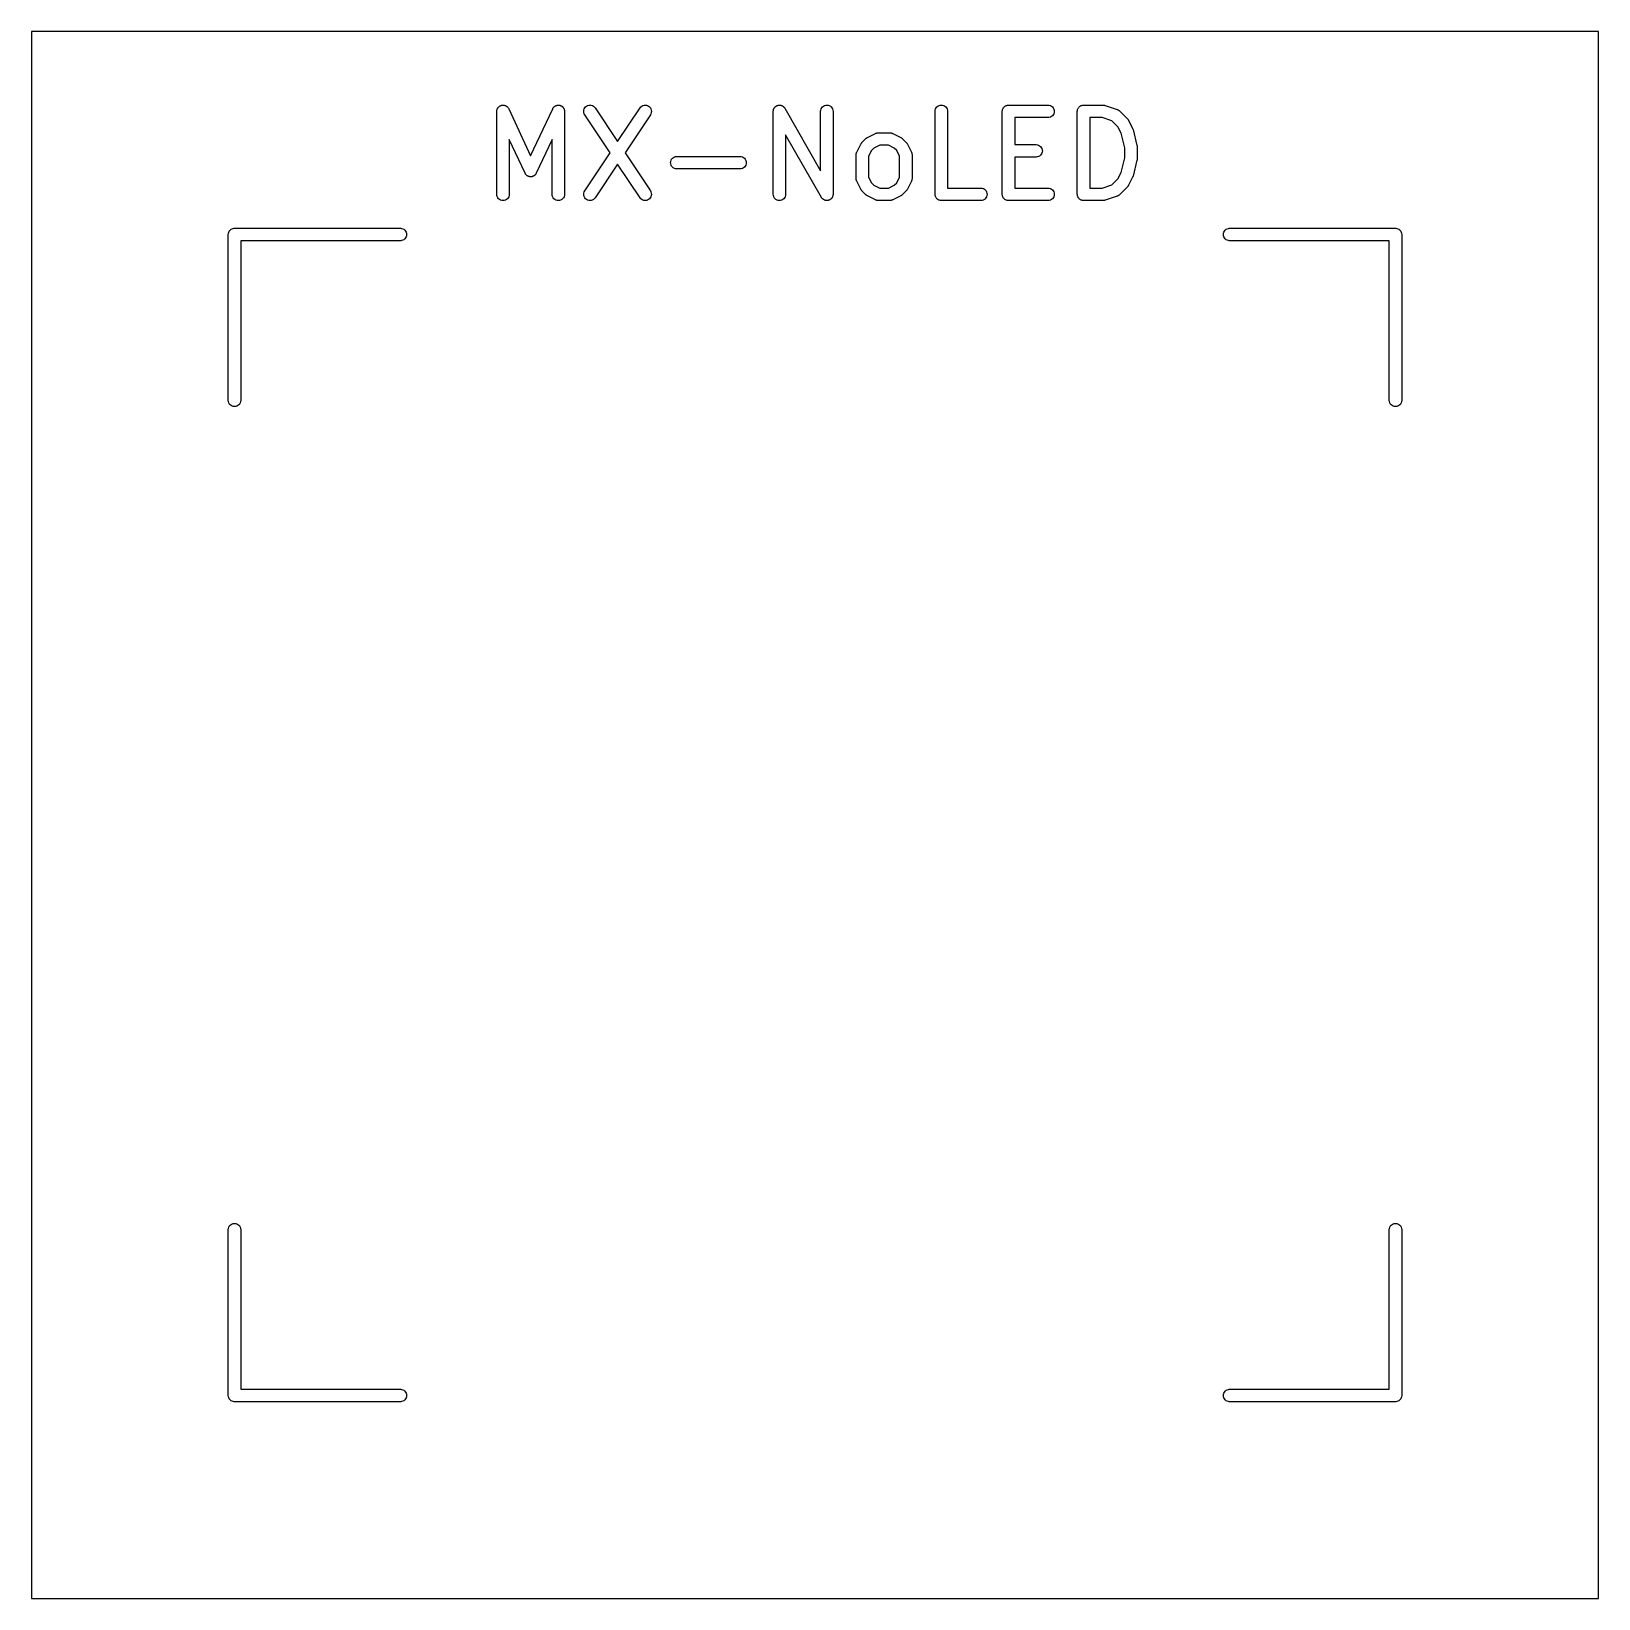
# Model space of a CAD drawing. Extents: x 92.8 to 169.1, y -159.6 to -64.2.
# Drawn here: x 111.99 to 130.89, y -121.37 to -102.47 of the extents above; entities that cross this region are included whole.
import ezdxf

# ---------------------------------------------------------------- set-up
doc = ezdxf.new("R2010")
doc.units = 0
doc.layers.add('BLACK', color=7, linetype='CONTINUOUS')

msp = doc.modelspace()

# ---------------------------------------------------------------- linework, layer by layer
at = {"layer": 'BLACK', "linetype": 'CONTINUOUS'}
for p, q in [((111.994, -102.469), (111.994, -121.369)), ((130.894, -102.469), (111.994, -102.469)), ((130.894, -121.369), (130.894, -102.469)), ((117.624, -103.387), (117.627, -103.383)), ((117.627, -103.383), (117.629, -103.382)), ((117.629, -103.382), (117.63, -103.38)), ((117.63, -103.38), (117.634, -103.377)), ((117.634, -103.377), (117.638, -103.373)), ((117.638, -103.373), (117.64, -103.372)), ((117.64, -103.372), (117.641, -103.371)), ((117.641, -103.371), (117.646, -103.369)), ((117.646, -103.369), (117.651, -103.366)), ((117.651, -103.366), (117.652, -103.365)), ((117.652, -103.365), (117.654, -103.364)), ((117.654, -103.364), (117.659, -103.363)), ((117.659, -103.363), (117.665, -103.361)), ((117.665, -103.361), (117.666, -103.361)), ((117.666, -103.361), (117.668, -103.36)), ((117.668, -103.36), (117.674, -103.36)), ((117.674, -103.36), (117.679, -103.359)), ((117.679, -103.359), (117.681, -103.359)), ((117.681, -103.359), (117.683, -103.359)), ((117.683, -103.359), (117.688, -103.359)), ((117.688, -103.359), (117.694, -103.36)), ((117.694, -103.36), (117.695, -103.36)), ((117.695, -103.36), (117.697, -103.36)), ((117.697, -103.36), (117.703, -103.362)), ((117.703, -103.362), (117.708, -103.363)), ((117.708, -103.363), (117.71, -103.364)), ((117.71, -103.364), (117.711, -103.365)), ((117.711, -103.365), (117.716, -103.367)), ((117.716, -103.367), (117.721, -103.37)), ((117.721, -103.37), (117.723, -103.371)), ((117.723, -103.371), (117.724, -103.372)), ((117.724, -103.372), (117.728, -103.375)), ((117.728, -103.375), (117.733, -103.379)), ((117.733, -103.379), (117.734, -103.38)), ((117.734, -103.38), (117.735, -103.381)), ((117.735, -103.381), (117.739, -103.385)), ((118.293, -103.385), (118.296, -103.38)), ((118.296, -103.38), (118.298, -103.379)), ((118.298, -103.379), (118.299, -103.378)), ((118.299, -103.378), (118.303, -103.375)), ((118.303, -103.375), (118.308, -103.371)), ((118.308, -103.371), (118.309, -103.37)), ((118.309, -103.37), (118.311, -103.369)), ((118.311, -103.369), (118.316, -103.367)), ((118.316, -103.367), (118.321, -103.364)), ((118.321, -103.364), (118.322, -103.364)), ((118.322, -103.364), (118.324, -103.363)), ((118.324, -103.363), (118.329, -103.362)), ((118.329, -103.362), (118.335, -103.36)), ((118.335, -103.36), (118.336, -103.36)), ((118.336, -103.36), (118.338, -103.36)), ((118.338, -103.36), (118.344, -103.359)), ((118.344, -103.359), (118.349, -103.359)), ((118.349, -103.359), (118.351, -103.359)), ((118.351, -103.359), (118.353, -103.359)), ((118.353, -103.359), (118.358, -103.36)), ((118.358, -103.36), (118.364, -103.36)), ((118.364, -103.36), (118.365, -103.361)), ((118.365, -103.361), (118.367, -103.361)), ((118.367, -103.361), (118.372, -103.363)), ((118.372, -103.363), (118.378, -103.365)), ((118.378, -103.365), (118.379, -103.366)), ((118.379, -103.366), (118.381, -103.366)), ((118.381, -103.366), (118.386, -103.369)), ((118.386, -103.369), (118.391, -103.372)), ((118.391, -103.372), (118.392, -103.373)), ((118.392, -103.373), (118.393, -103.374)), ((118.393, -103.374), (118.398, -103.377)), ((118.398, -103.377), (118.402, -103.381)), ((118.402, -103.381), (118.403, -103.382)), ((118.403, -103.382), (118.404, -103.384)), ((118.668, -103.392), (118.677, -103.38)), ((118.677, -103.38), (118.689, -103.371)), ((118.689, -103.371), (118.702, -103.364)), ((118.702, -103.364), (118.716, -103.36)), ((118.716, -103.36), (118.73, -103.359)), ((118.73, -103.359), (118.745, -103.36)), ((118.745, -103.36), (118.759, -103.365)), ((118.759, -103.365), (118.772, -103.372)), ((118.772, -103.372), (118.783, -103.381)), ((118.783, -103.381), (118.792, -103.392)), ((119.335, -103.391), (119.344, -103.38)), ((119.344, -103.38), (119.355, -103.371)), ((119.355, -103.371), (119.368, -103.364)), ((119.368, -103.364), (119.382, -103.36)), ((119.382, -103.36), (119.397, -103.359)), ((119.397, -103.359), (119.412, -103.36)), ((119.412, -103.36), (119.426, -103.365)), ((119.426, -103.365), (119.438, -103.372)), ((119.438, -103.372), (119.45, -103.381)), ((119.45, -103.381), (119.459, -103.392)), ((120.96, -103.384), (120.963, -103.38)), ((120.963, -103.38), (120.965, -103.379)), ((120.965, -103.379), (120.967, -103.377)), ((120.967, -103.377), (120.971, -103.374)), ((120.971, -103.374), (120.974, -103.371)), ((120.974, -103.371), (120.977, -103.37)), ((120.977, -103.37), (120.979, -103.369)), ((120.979, -103.369), (120.983, -103.367)), ((120.983, -103.367), (120.987, -103.364)), ((120.987, -103.364), (120.99, -103.364)), ((120.99, -103.364), (120.992, -103.363)), ((120.992, -103.363), (120.997, -103.362)), ((120.997, -103.362), (121.001, -103.36)), ((121.001, -103.36), (121.004, -103.36)), ((121.004, -103.36), (121.006, -103.359)), ((121.006, -103.359), (121.011, -103.359)), ((121.011, -103.359), (121.016, -103.359)), ((121.016, -103.359), (121.018, -103.359)), ((121.018, -103.359), (121.021, -103.359)), ((121.021, -103.359), (121.026, -103.36)), ((121.026, -103.36), (121.031, -103.36)), ((121.031, -103.36), (121.033, -103.361)), ((121.033, -103.361), (121.035, -103.362)), ((121.035, -103.362), (121.04, -103.363)), ((121.04, -103.363), (121.044, -103.365)), ((121.044, -103.365), (121.047, -103.366)), ((121.047, -103.366), (121.049, -103.367)), ((121.049, -103.367), (121.053, -103.369)), ((121.053, -103.369), (121.057, -103.372)), ((121.057, -103.372), (121.059, -103.373)), ((121.059, -103.373), (121.061, -103.375)), ((121.061, -103.375), (121.065, -103.378)), ((121.065, -103.378), (121.069, -103.381)), ((121.069, -103.381), (121.07, -103.383)), ((121.07, -103.383), (121.072, -103.385)), ((121.525, -103.392), (121.534, -103.38)), ((121.534, -103.38), (121.546, -103.371)), ((121.546, -103.371), (121.559, -103.364)), ((121.559, -103.364), (121.573, -103.36)), ((121.573, -103.36), (121.587, -103.359)), ((121.587, -103.359), (121.602, -103.36)), ((121.602, -103.36), (121.616, -103.365)), ((121.616, -103.365), (121.629, -103.372)), ((121.629, -103.372), (121.64, -103.381)), ((121.64, -103.381), (121.649, -103.392)), ((122.906, -103.392), (122.915, -103.38)), ((122.915, -103.38), (122.927, -103.371)), ((122.927, -103.371), (122.94, -103.364)), ((122.94, -103.364), (122.954, -103.36)), ((122.954, -103.36), (122.968, -103.359)), ((122.968, -103.359), (122.983, -103.36)), ((122.983, -103.36), (122.997, -103.365)), ((122.997, -103.365), (123.01, -103.372)), ((123.01, -103.372), (123.021, -103.381)), ((123.021, -103.381), (123.03, -103.392)), ((123.72, -103.386), (123.724, -103.381)), ((123.724, -103.381), (123.725, -103.38)), ((123.725, -103.38), (123.73, -103.376)), ((123.725, -103.38), (123.725, -103.38)), ((123.73, -103.376), (123.736, -103.371)), ((123.736, -103.371), (123.743, -103.368)), ((123.736, -103.371), (123.736, -103.371)), ((123.736, -103.371), (123.736, -103.371)), ((123.743, -103.368), (123.749, -103.365)), ((123.749, -103.364), (123.756, -103.362)), ((123.749, -103.365), (123.749, -103.364)), ((123.749, -103.364), (123.749, -103.364)), ((123.756, -103.362), (123.763, -103.36)), ((123.763, -103.36), (123.763, -103.36)), ((123.763, -103.36), (123.763, -103.36)), ((123.763, -103.36), (123.77, -103.36)), ((123.77, -103.36), (123.777, -103.359)), ((123.777, -103.359), (124.254, -103.359)), ((124.254, -103.359), (124.255, -103.359)), ((124.255, -103.359), (124.269, -103.361)), ((124.269, -103.361), (124.283, -103.365)), ((124.283, -103.365), (124.296, -103.372)), ((124.296, -103.372), (124.307, -103.381)), ((124.307, -103.381), (124.316, -103.393)), ((124.625, -103.386), (124.629, -103.381)), ((124.629, -103.381), (124.629, -103.38)), ((124.629, -103.38), (124.63, -103.38)), ((124.63, -103.38), (124.635, -103.376)), ((124.635, -103.376), (124.641, -103.371)), ((124.641, -103.371), (124.647, -103.368)), ((124.641, -103.371), (124.641, -103.371)), ((124.641, -103.371), (124.641, -103.371)), ((124.647, -103.368), (124.654, -103.365)), ((124.654, -103.364), (124.661, -103.362)), ((124.654, -103.365), (124.654, -103.364)), ((124.654, -103.364), (124.654, -103.364)), ((124.661, -103.362), (124.668, -103.36)), ((124.668, -103.36), (124.668, -103.36)), ((124.668, -103.36), (124.668, -103.36)), ((124.668, -103.36), (124.675, -103.36)), ((124.675, -103.36), (124.682, -103.359)), ((124.682, -103.359), (124.92, -103.359)), ((124.92, -103.359), (124.921, -103.359)), ((124.921, -103.359), (124.925, -103.359)), ((124.925, -103.359), (124.93, -103.359)), ((124.93, -103.359), (124.933, -103.36)), ((124.933, -103.36), (124.936, -103.361)), ((124.936, -103.361), (124.94, -103.362)), ((124.94, -103.362), (124.944, -103.363)), ((124.944, -103.363), (125.087, -103.41)), ((117.607, -103.433), (117.608, -103.427)), ((117.607, -103.434), (117.607, -103.433)), ((117.607, -104.434), (117.607, -103.434)), ((117.608, -103.422), (117.609, -103.42)), ((117.608, -103.427), (117.608, -103.422)), ((117.609, -103.418), (117.61, -103.413)), ((117.609, -103.42), (117.609, -103.418)), ((117.61, -103.413), (117.612, -103.408)), ((117.612, -103.408), (117.613, -103.406)), ((117.613, -103.404), (117.616, -103.399)), ((117.613, -103.406), (117.613, -103.404)), ((117.616, -103.399), (117.618, -103.394)), ((117.618, -103.394), (117.619, -103.393)), ((117.619, -103.393), (117.62, -103.392)), ((117.62, -103.392), (117.624, -103.387)), ((117.739, -103.385), (117.743, -103.39)), ((117.743, -103.39), (117.743, -103.391)), ((117.743, -103.391), (117.745, -103.392)), ((117.745, -103.392), (117.747, -103.397)), ((117.747, -103.397), (117.75, -103.402)), ((117.75, -103.402), (118.015, -103.971)), ((118.015, -103.971), (118.281, -103.402)), ((118.281, -103.401), (118.284, -103.396)), ((118.281, -103.402), (118.281, -103.401)), ((118.284, -103.396), (118.287, -103.392)), ((118.287, -103.392), (118.288, -103.39)), ((118.288, -103.39), (118.289, -103.389)), ((118.289, -103.389), (118.293, -103.385)), ((118.404, -103.384), (118.408, -103.388)), ((118.408, -103.388), (118.411, -103.392)), ((118.411, -103.392), (118.412, -103.394)), ((118.412, -103.394), (118.413, -103.395)), ((118.413, -103.395), (118.415, -103.4)), ((118.415, -103.4), (118.418, -103.405)), ((118.418, -103.405), (118.419, -103.407)), ((118.419, -103.407), (118.419, -103.408)), ((118.419, -103.408), (118.421, -103.414)), ((118.421, -103.414), (118.422, -103.419)), ((118.422, -103.419), (118.423, -103.421)), ((118.423, -103.421), (118.423, -103.423)), ((118.423, -103.423), (118.423, -103.428)), ((118.423, -103.428), (118.424, -103.434)), ((118.424, -103.434), (118.424, -104.434)), ((118.655, -103.433), (118.656, -103.418)), ((118.656, -103.448), (118.655, -103.433)), ((118.656, -103.418), (118.661, -103.404)), ((118.66, -103.462), (118.656, -103.448)), ((118.667, -103.475), (118.66, -103.462)), ((118.661, -103.404), (118.668, -103.392)), ((118.973, -103.934), (118.667, -103.475)), ((118.667, -103.475), (118.667, -103.475)), ((118.792, -103.392), (119.063, -103.799)), ((119.063, -103.799), (119.334, -103.392)), ((119.459, -103.475), (119.153, -103.934)), ((119.334, -103.392), (119.335, -103.391)), ((119.459, -103.392), (119.466, -103.405)), ((119.466, -103.463), (119.459, -103.475)), ((119.466, -103.405), (119.47, -103.419)), ((119.47, -103.449), (119.466, -103.463)), ((119.47, -103.419), (119.471, -103.434)), ((119.471, -103.434), (119.47, -103.449)), ((120.94, -103.433), (120.941, -103.43)), ((120.94, -103.434), (120.94, -103.433)), ((120.94, -104.434), (120.94, -103.434)), ((120.941, -103.428), (120.942, -103.423)), ((120.941, -103.43), (120.941, -103.428)), ((120.942, -103.418), (120.943, -103.416)), ((120.942, -103.423), (120.942, -103.418)), ((120.943, -103.413), (120.945, -103.409)), ((120.943, -103.416), (120.943, -103.413)), ((120.945, -103.409), (120.946, -103.404)), ((120.946, -103.404), (120.948, -103.402)), ((120.948, -103.402), (120.949, -103.4)), ((120.949, -103.4), (120.951, -103.396)), ((120.951, -103.396), (120.954, -103.392)), ((120.954, -103.392), (120.955, -103.39)), ((120.955, -103.39), (120.957, -103.387)), ((120.957, -103.387), (120.96, -103.384)), ((121.072, -103.385), (121.075, -103.389)), ((121.075, -103.389), (121.078, -103.392)), ((121.078, -103.392), (121.079, -103.395)), ((121.079, -103.395), (121.081, -103.397)), ((121.081, -103.397), (121.512, -104.151)), ((121.512, -103.433), (121.513, -103.418)), ((121.512, -103.434), (121.512, -103.433)), ((121.512, -104.151), (121.512, -103.434)), ((121.513, -103.418), (121.518, -103.404)), ((121.518, -103.404), (121.525, -103.392)), ((121.649, -103.392), (121.656, -103.405)), ((121.656, -103.405), (121.66, -103.419)), ((121.66, -103.419), (121.662, -103.434)), ((121.662, -103.434), (121.662, -104.434)), ((122.893, -103.433), (122.894, -103.418)), ((122.893, -103.434), (122.893, -103.433)), ((122.893, -104.434), (122.893, -103.434)), ((122.894, -103.418), (122.899, -103.404)), ((122.899, -103.404), (122.906, -103.392)), ((123.03, -103.392), (123.037, -103.405)), ((123.037, -103.405), (123.041, -103.419)), ((123.041, -103.419), (123.043, -103.434)), ((123.043, -103.434), (123.043, -104.359)), ((123.702, -103.433), (123.703, -103.426)), ((123.702, -103.434), (123.702, -103.433)), ((123.702, -103.433), (123.702, -103.433)), ((123.702, -103.433), (123.702, -103.433)), ((123.702, -103.433), (123.702, -103.433)), ((123.702, -104.434), (123.702, -103.434)), ((123.703, -103.426), (123.704, -103.419)), ((123.704, -103.418), (123.706, -103.412)), ((123.704, -103.419), (123.704, -103.418)), ((123.704, -103.419), (123.704, -103.419)), ((123.706, -103.412), (123.708, -103.405)), ((123.708, -103.404), (123.712, -103.398)), ((123.708, -103.405), (123.708, -103.404)), ((123.708, -103.405), (123.708, -103.405)), ((123.712, -103.398), (123.715, -103.392)), ((123.715, -103.392), (123.72, -103.386)), ((123.715, -103.392), (123.715, -103.392)), ((123.715, -103.392), (123.715, -103.392)), ((124.254, -103.509), (123.852, -103.509)), ((123.852, -103.509), (123.852, -103.835)), ((124.268, -103.507), (124.254, -103.509)), ((124.282, -103.503), (124.268, -103.507)), ((124.295, -103.496), (124.282, -103.503)), ((124.306, -103.487), (124.295, -103.496)), ((124.316, -103.476), (124.306, -103.487)), ((124.316, -103.393), (124.323, -103.406)), ((124.323, -103.463), (124.316, -103.476)), ((124.323, -103.406), (124.327, -103.42)), ((124.327, -103.449), (124.323, -103.463)), ((124.327, -103.42), (124.329, -103.434)), ((124.329, -103.434), (124.327, -103.449)), ((124.607, -103.433), (124.608, -103.426)), ((124.607, -103.434), (124.607, -103.433)), ((124.607, -103.433), (124.607, -103.433)), ((124.607, -103.433), (124.607, -103.433)), ((124.607, -103.433), (124.607, -103.433)), ((124.607, -104.434), (124.607, -103.434)), ((124.608, -103.426), (124.609, -103.419)), ((124.609, -103.418), (124.611, -103.412)), ((124.609, -103.419), (124.609, -103.418)), ((124.609, -103.419), (124.609, -103.419)), ((124.611, -103.412), (124.613, -103.405)), ((124.613, -103.404), (124.617, -103.398)), ((124.613, -103.405), (124.613, -103.404)), ((124.613, -103.405), (124.613, -103.405)), ((124.617, -103.398), (124.62, -103.392)), ((124.62, -103.392), (124.625, -103.386)), ((124.62, -103.392), (124.62, -103.392)), ((124.62, -103.392), (124.62, -103.392)), ((124.757, -103.509), (124.757, -104.359)), ((124.908, -103.509), (124.757, -103.509)), ((125.023, -103.547), (124.908, -103.509)), ((125.097, -103.621), (125.023, -103.547)), ((125.087, -103.41), (125.088, -103.411)), ((125.088, -103.411), (125.09, -103.412)), ((125.09, -103.412), (125.092, -103.412)), ((125.092, -103.412), (125.096, -103.415)), ((125.096, -103.415), (125.101, -103.417)), ((125.101, -103.417), (125.103, -103.418)), ((125.103, -103.418), (125.105, -103.419)), ((125.105, -103.419), (125.109, -103.422)), ((125.109, -103.422), (125.113, -103.425)), ((125.113, -103.425), (125.114, -103.427)), ((125.114, -103.427), (125.116, -103.428)), ((125.116, -103.428), (125.211, -103.524)), ((125.211, -103.524), (125.212, -103.524)), ((125.212, -103.524), (125.215, -103.528)), ((125.215, -103.528), (125.218, -103.531)), ((125.218, -103.531), (125.219, -103.533)), ((125.219, -103.533), (125.221, -103.536)), ((125.221, -103.536), (125.223, -103.54)), ((125.223, -103.54), (125.225, -103.543)), ((125.225, -103.543), (125.273, -103.638)), ((121.522, -104.471), (121.09, -103.716)), ((121.09, -103.716), (121.09, -104.434)), ((122.058, -103.761), (122.062, -103.758)), ((122.058, -103.762), (122.058, -103.761)), ((122.062, -103.758), (122.065, -103.756)), ((122.065, -103.756), (122.067, -103.754)), ((122.067, -103.754), (122.07, -103.752)), ((122.07, -103.752), (122.074, -103.75)), ((122.074, -103.75), (122.077, -103.748)), ((122.077, -103.748), (122.172, -103.7)), ((122.172, -103.7), (122.173, -103.7)), ((122.173, -103.7), (122.175, -103.699)), ((122.175, -103.699), (122.177, -103.698)), ((122.177, -103.698), (122.182, -103.696)), ((122.182, -103.696), (122.187, -103.695)), ((122.187, -103.695), (122.189, -103.694)), ((122.189, -103.694), (122.191, -103.694)), ((122.191, -103.694), (122.196, -103.693)), ((122.196, -103.693), (122.202, -103.692)), ((122.202, -103.692), (122.204, -103.692)), ((122.204, -103.692), (122.206, -103.692)), ((122.206, -103.692), (122.349, -103.692)), ((122.349, -103.692), (122.35, -103.692)), ((122.35, -103.692), (122.352, -103.692)), ((122.352, -103.692), (122.354, -103.692)), ((122.354, -103.692), (122.359, -103.693)), ((122.359, -103.693), (122.364, -103.694)), ((122.364, -103.694), (122.366, -103.695)), ((122.366, -103.695), (122.369, -103.695)), ((122.369, -103.695), (122.373, -103.697)), ((122.373, -103.697), (122.378, -103.698)), ((122.378, -103.698), (122.38, -103.699)), ((122.38, -103.699), (122.382, -103.7)), ((122.382, -103.7), (122.478, -103.748)), ((122.478, -103.748), (122.478, -103.748)), ((122.478, -103.748), (122.482, -103.751)), ((122.482, -103.751), (122.486, -103.753)), ((122.486, -103.753), (122.488, -103.754)), ((122.488, -103.754), (122.491, -103.756)), ((122.491, -103.756), (122.494, -103.759)), ((122.494, -103.759), (122.497, -103.762)), ((125.135, -103.698), (125.097, -103.621)), ((125.179, -103.872), (125.135, -103.698)), ((125.273, -103.638), (125.273, -103.639)), ((125.273, -103.639), (125.274, -103.64)), ((125.274, -103.64), (125.274, -103.64)), ((125.274, -103.64), (125.276, -103.647)), ((125.276, -103.647), (125.278, -103.653)), ((125.278, -103.653), (125.279, -103.653)), ((125.279, -103.653), (125.279, -103.654)), ((125.279, -103.654), (125.326, -103.844)), ((117.947, -104.18), (117.757, -103.772)), ((117.757, -103.772), (117.757, -104.434)), ((118.274, -103.772), (118.083, -104.18)), ((118.274, -104.434), (118.274, -103.772)), ((118.667, -104.392), (118.973, -103.934)), ((119.153, -103.934), (119.459, -104.392)), ((121.941, -103.947), (121.942, -103.942)), ((121.941, -103.952), (121.941, -103.947)), ((121.942, -103.942), (121.943, -103.94)), ((121.943, -103.938), (121.945, -103.933)), ((121.943, -103.94), (121.943, -103.938)), ((121.945, -103.933), (121.946, -103.928)), ((121.946, -103.928), (121.948, -103.926)), ((121.948, -103.924), (121.996, -103.829)), ((121.948, -103.926), (121.948, -103.924)), ((121.996, -103.828), (121.999, -103.824)), ((121.996, -103.829), (121.996, -103.828)), ((121.999, -103.824), (122.001, -103.821)), ((122.001, -103.821), (122.003, -103.818)), ((122.003, -103.818), (122.004, -103.816)), ((122.004, -103.816), (122.007, -103.813)), ((122.007, -103.813), (122.01, -103.809)), ((122.01, -103.809), (122.058, -103.762)), ((122.125, -103.907), (122.09, -103.975)), ((122.155, -103.876), (122.125, -103.907)), ((122.224, -103.842), (122.155, -103.876)), ((122.331, -103.842), (122.224, -103.842)), ((122.4, -103.876), (122.331, -103.842)), ((122.43, -103.907), (122.4, -103.876)), ((122.464, -103.975), (122.43, -103.907)), ((122.497, -103.762), (122.545, -103.809)), ((122.545, -103.809), (122.545, -103.81)), ((122.545, -103.81), (122.548, -103.813)), ((122.548, -103.813), (122.551, -103.817)), ((122.551, -103.817), (122.553, -103.819)), ((122.553, -103.819), (122.555, -103.822)), ((122.555, -103.822), (122.556, -103.825)), ((122.556, -103.825), (122.559, -103.829)), ((122.559, -103.829), (122.606, -103.924)), ((122.606, -103.924), (122.607, -103.925)), ((122.607, -103.925), (122.608, -103.927)), ((122.608, -103.927), (122.609, -103.929)), ((122.609, -103.929), (122.61, -103.934)), ((122.61, -103.934), (122.612, -103.939)), ((122.612, -103.939), (122.612, -103.941)), ((122.612, -103.941), (122.613, -103.943)), ((122.613, -103.943), (122.613, -103.948)), ((122.613, -103.948), (122.614, -103.953)), ((123.852, -103.835), (124.111, -103.835)), ((124.111, -103.835), (124.112, -103.835)), ((124.112, -103.835), (124.126, -103.837)), ((124.126, -103.837), (124.14, -103.841)), ((124.14, -103.841), (124.153, -103.848)), ((124.153, -103.848), (124.164, -103.858)), ((124.164, -103.858), (124.173, -103.869)), ((124.173, -103.869), (124.18, -103.882)), ((124.18, -103.939), (124.173, -103.952)), ((124.18, -103.882), (124.184, -103.896)), ((124.184, -103.925), (124.18, -103.939)), ((124.184, -103.896), (124.186, -103.911)), ((124.186, -103.911), (124.184, -103.925)), ((125.179, -103.996), (125.179, -103.872)), ((125.326, -103.844), (125.327, -103.845)), ((125.327, -103.845), (125.327, -103.847)), ((125.327, -103.847), (125.327, -103.848)), ((125.327, -103.848), (125.328, -103.854)), ((125.328, -103.854), (125.328, -103.86)), ((125.328, -103.86), (125.328, -103.861)), ((125.328, -103.861), (125.329, -103.862)), ((125.329, -103.862), (125.329, -104.005)), ((119.063, -104.069), (118.792, -104.475)), ((119.334, -104.475), (119.063, -104.069)), ((119.702, -104.052), (119.704, -104.038)), ((119.704, -104.067), (119.702, -104.052)), ((119.704, -104.038), (119.708, -104.024)), ((119.708, -104.081), (119.704, -104.067)), ((119.708, -104.024), (119.715, -104.011)), ((119.715, -104.094), (119.708, -104.081)), ((119.715, -104.011), (119.724, -104)), ((119.724, -104.105), (119.715, -104.094)), ((119.724, -104), (119.736, -103.99)), ((119.735, -104.115), (119.724, -104.105)), ((119.748, -104.122), (119.735, -104.115)), ((119.736, -103.99), (119.749, -103.984)), ((119.762, -104.126), (119.748, -104.122)), ((119.749, -103.984), (119.763, -103.979)), ((119.776, -104.128), (119.762, -104.126)), ((119.763, -103.979), (119.777, -103.978)), ((119.777, -104.128), (119.776, -104.128)), ((119.777, -103.978), (120.539, -103.978)), ((120.539, -104.128), (119.777, -104.128)), ((120.539, -103.978), (120.54, -103.978)), ((120.554, -104.126), (120.539, -104.128)), ((120.54, -103.978), (120.555, -103.98)), ((120.568, -104.122), (120.554, -104.126)), ((120.555, -103.98), (120.569, -103.984)), ((120.581, -104.115), (120.568, -104.122)), ((120.569, -103.984), (120.582, -103.991)), ((120.592, -104.106), (120.581, -104.115)), ((120.582, -103.991), (120.593, -104)), ((120.601, -104.095), (120.592, -104.106)), ((120.593, -104), (120.602, -104.012)), ((120.608, -104.082), (120.601, -104.095)), ((120.602, -104.012), (120.609, -104.025)), ((120.613, -104.068), (120.608, -104.082)), ((120.609, -104.025), (120.613, -104.039)), ((120.613, -104.039), (120.614, -104.053)), ((120.614, -104.053), (120.613, -104.068)), ((121.94, -103.957), (121.941, -103.954)), ((121.94, -103.958), (121.94, -103.957)), ((121.94, -104.243), (121.94, -103.958)), ((121.941, -103.954), (121.941, -103.952)), ((122.09, -103.975), (122.09, -104.226)), ((122.464, -104.226), (122.464, -103.975)), ((122.614, -103.953), (122.614, -103.955)), ((122.614, -103.955), (122.614, -103.958)), ((122.614, -103.958), (122.614, -104.243)), ((124.111, -103.985), (123.852, -103.985)), ((123.852, -103.985), (123.852, -104.359)), ((124.125, -103.984), (124.111, -103.985)), ((124.139, -103.979), (124.125, -103.984)), ((124.152, -103.973), (124.139, -103.979)), ((124.164, -103.963), (124.152, -103.973)), ((124.173, -103.952), (124.164, -103.963)), ((125.135, -104.17), (125.179, -103.996)), ((125.326, -104.023), (125.279, -104.214)), ((125.327, -104.021), (125.326, -104.022)), ((125.326, -104.022), (125.326, -104.023)), ((125.328, -104.015), (125.327, -104.021)), ((125.329, -104.006), (125.328, -104.008)), ((125.328, -104.008), (125.328, -104.009)), ((125.328, -104.009), (125.328, -104.015)), ((125.329, -104.005), (125.329, -104.006)), ((117.949, -104.183), (117.947, -104.18)), ((117.951, -104.187), (117.949, -104.183)), ((117.953, -104.19), (117.951, -104.187)), ((117.955, -104.192), (117.953, -104.19)), ((117.958, -104.195), (117.955, -104.192)), ((117.96, -104.199), (117.958, -104.195)), ((117.962, -104.201), (117.96, -104.199)), ((117.965, -104.203), (117.962, -104.201)), ((117.968, -104.206), (117.965, -104.203)), ((117.971, -104.208), (117.968, -104.206)), ((117.974, -104.21), (117.971, -104.208)), ((117.976, -104.212), (117.974, -104.21)), ((117.98, -104.214), (117.976, -104.212)), ((117.983, -104.216), (117.98, -104.214)), ((117.986, -104.217), (117.983, -104.216)), ((117.99, -104.219), (117.986, -104.217)), ((117.993, -104.22), (117.99, -104.219)), ((117.997, -104.221), (117.993, -104.22)), ((118, -104.221), (117.997, -104.221)), ((118.004, -104.222), (118, -104.221)), ((118.008, -104.222), (118.004, -104.222)), ((118.011, -104.223), (118.008, -104.222)), ((118.015, -104.223), (118.011, -104.223)), ((118.018, -104.223), (118.015, -104.223)), ((118.022, -104.223), (118.018, -104.223)), ((118.026, -104.222), (118.022, -104.223)), ((118.029, -104.222), (118.026, -104.222)), ((118.033, -104.221), (118.029, -104.222)), ((118.037, -104.22), (118.033, -104.221)), ((118.04, -104.219), (118.037, -104.22)), ((118.043, -104.217), (118.04, -104.219)), ((118.047, -104.216), (118.043, -104.217)), ((118.05, -104.214), (118.047, -104.216)), ((118.054, -104.213), (118.05, -104.214)), ((118.056, -104.211), (118.054, -104.213)), ((118.059, -104.209), (118.056, -104.211)), ((118.062, -104.206), (118.059, -104.209)), ((118.065, -104.204), (118.062, -104.206)), ((118.068, -104.202), (118.065, -104.204)), ((118.07, -104.199), (118.068, -104.202)), ((118.073, -104.196), (118.07, -104.199)), ((118.075, -104.193), (118.073, -104.196)), ((118.077, -104.19), (118.075, -104.193)), ((118.079, -104.188), (118.077, -104.19)), ((118.081, -104.184), (118.079, -104.188)), ((118.083, -104.181), (118.081, -104.184)), ((118.083, -104.18), (118.083, -104.181)), ((121.941, -104.246), (121.94, -104.243)), ((121.941, -104.248), (121.941, -104.246)), ((121.941, -104.253), (121.941, -104.248)), ((121.942, -104.258), (121.941, -104.253)), ((121.942, -104.26), (121.942, -104.258)), ((121.943, -104.262), (121.942, -104.26)), ((121.945, -104.267), (121.943, -104.262)), ((121.946, -104.272), (121.945, -104.267)), ((121.947, -104.274), (121.946, -104.272)), ((121.948, -104.276), (121.947, -104.274)), ((121.948, -104.277), (121.948, -104.276)), ((121.996, -104.372), (121.948, -104.277)), ((122.09, -104.226), (122.125, -104.294)), ((122.125, -104.294), (122.155, -104.325)), ((122.155, -104.325), (122.224, -104.359)), ((122.331, -104.359), (122.4, -104.325)), ((122.4, -104.325), (122.43, -104.294)), ((122.43, -104.294), (122.464, -104.226)), ((122.606, -104.277), (122.559, -104.372)), ((122.607, -104.275), (122.606, -104.277)), ((122.608, -104.273), (122.607, -104.275)), ((122.61, -104.268), (122.608, -104.273)), ((122.612, -104.263), (122.61, -104.268)), ((122.613, -104.259), (122.612, -104.261)), ((122.612, -104.261), (122.612, -104.263)), ((122.614, -104.249), (122.613, -104.254)), ((122.613, -104.254), (122.613, -104.259)), ((122.614, -104.243), (122.614, -104.244)), ((122.614, -104.244), (122.614, -104.247)), ((122.614, -104.247), (122.614, -104.249)), ((124.908, -104.359), (125.023, -104.321)), ((125.023, -104.321), (125.097, -104.247)), ((125.097, -104.247), (125.135, -104.17)), ((125.225, -104.325), (125.223, -104.329)), ((125.273, -104.229), (125.225, -104.325)), ((125.225, -104.325), (125.225, -104.325)), ((125.276, -104.222), (125.273, -104.229)), ((125.273, -104.229), (125.273, -104.229)), ((125.273, -104.229), (125.273, -104.229)), ((125.278, -104.216), (125.276, -104.222)), ((125.279, -104.214), (125.278, -104.215)), ((125.278, -104.215), (125.278, -104.215)), ((125.278, -104.215), (125.278, -104.216)), ((117.609, -104.448), (117.607, -104.434)), ((117.613, -104.462), (117.609, -104.448)), ((117.62, -104.475), (117.613, -104.462)), ((117.629, -104.487), (117.62, -104.475)), ((117.64, -104.496), (117.629, -104.487)), ((117.653, -104.503), (117.64, -104.496)), ((117.667, -104.507), (117.653, -104.503)), ((117.682, -104.509), (117.667, -104.507)), ((117.696, -104.508), (117.682, -104.509)), ((117.71, -104.503), (117.696, -104.508)), ((117.723, -104.497), (117.71, -104.503)), ((117.735, -104.487), (117.723, -104.497)), ((117.744, -104.476), (117.735, -104.487)), ((117.751, -104.463), (117.744, -104.476)), ((117.755, -104.449), (117.751, -104.463)), ((117.757, -104.435), (117.755, -104.449)), ((117.757, -104.434), (117.757, -104.435)), ((118.275, -104.448), (118.274, -104.434)), ((118.279, -104.462), (118.275, -104.448)), ((118.286, -104.475), (118.279, -104.462)), ((118.296, -104.487), (118.286, -104.475)), ((118.307, -104.496), (118.296, -104.487)), ((118.32, -104.503), (118.307, -104.496)), ((118.334, -104.507), (118.32, -104.503)), ((118.348, -104.509), (118.334, -104.507)), ((118.363, -104.508), (118.348, -104.509)), ((118.377, -104.503), (118.363, -104.508)), ((118.39, -104.497), (118.377, -104.503)), ((118.401, -104.487), (118.39, -104.497)), ((118.411, -104.476), (118.401, -104.487)), ((118.418, -104.463), (118.411, -104.476)), ((118.422, -104.449), (118.418, -104.463)), ((118.424, -104.435), (118.422, -104.449)), ((118.424, -104.434), (118.424, -104.435)), ((118.655, -104.434), (118.656, -104.419)), ((118.656, -104.448), (118.655, -104.434)), ((118.656, -104.419), (118.66, -104.405)), ((118.66, -104.462), (118.656, -104.448)), ((118.66, -104.405), (118.667, -104.392)), ((118.667, -104.475), (118.66, -104.462)), ((118.676, -104.487), (118.667, -104.475)), ((118.688, -104.496), (118.676, -104.487)), ((118.701, -104.503), (118.688, -104.496)), ((118.715, -104.507), (118.701, -104.503)), ((118.729, -104.509), (118.715, -104.507)), ((118.744, -104.508), (118.729, -104.509)), ((118.758, -104.503), (118.744, -104.508)), ((118.771, -104.497), (118.758, -104.503)), ((118.782, -104.488), (118.771, -104.497)), ((118.792, -104.476), (118.782, -104.488)), ((118.792, -104.475), (118.792, -104.476)), ((119.343, -104.487), (119.334, -104.475)), ((119.355, -104.496), (119.343, -104.487)), ((119.367, -104.503), (119.355, -104.496)), ((119.381, -104.507), (119.367, -104.503)), ((119.396, -104.509), (119.381, -104.507)), ((119.411, -104.508), (119.396, -104.509)), ((119.425, -104.503), (119.411, -104.508)), ((119.438, -104.497), (119.425, -104.503)), ((119.449, -104.487), (119.438, -104.497)), ((119.458, -104.476), (119.449, -104.487)), ((119.465, -104.463), (119.458, -104.476)), ((119.459, -104.392), (119.459, -104.393)), ((119.459, -104.393), (119.466, -104.406)), ((119.47, -104.449), (119.465, -104.463)), ((119.466, -104.406), (119.47, -104.42)), ((119.47, -104.42), (119.471, -104.435)), ((119.471, -104.435), (119.47, -104.449)), ((120.942, -104.448), (120.94, -104.434)), ((120.946, -104.462), (120.942, -104.448)), ((120.953, -104.475), (120.946, -104.462)), ((120.962, -104.487), (120.953, -104.475)), ((120.973, -104.496), (120.962, -104.487)), ((120.986, -104.503), (120.973, -104.496)), ((121, -104.507), (120.986, -104.503)), ((121.015, -104.509), (121, -104.507)), ((121.029, -104.508), (121.015, -104.509)), ((121.044, -104.503), (121.029, -104.508)), ((121.056, -104.497), (121.044, -104.503)), ((121.068, -104.487), (121.056, -104.497)), ((121.077, -104.476), (121.068, -104.487)), ((121.084, -104.463), (121.077, -104.476)), ((121.089, -104.449), (121.084, -104.463)), ((121.09, -104.435), (121.089, -104.449)), ((121.09, -104.434), (121.09, -104.435)), ((121.523, -104.473), (121.522, -104.471)), ((121.524, -104.475), (121.523, -104.473)), ((121.527, -104.479), (121.524, -104.475)), ((121.53, -104.483), (121.527, -104.479)), ((121.532, -104.485), (121.53, -104.483)), ((121.534, -104.487), (121.532, -104.485)), ((121.537, -104.49), (121.534, -104.487)), ((121.541, -104.493), (121.537, -104.49)), ((121.543, -104.494), (121.541, -104.493)), ((121.545, -104.496), (121.543, -104.494)), ((121.549, -104.498), (121.545, -104.496)), ((121.553, -104.501), (121.549, -104.498)), ((121.556, -104.502), (121.553, -104.501)), ((121.558, -104.503), (121.556, -104.502)), ((121.562, -104.504), (121.558, -104.503)), ((121.567, -104.506), (121.562, -104.504)), ((121.569, -104.507), (121.567, -104.506)), ((121.572, -104.507), (121.569, -104.507)), ((121.577, -104.508), (121.572, -104.507)), ((121.581, -104.509), (121.577, -104.508)), ((121.584, -104.509), (121.581, -104.509)), ((121.586, -104.509), (121.584, -104.509)), ((121.591, -104.508), (121.586, -104.509)), ((121.596, -104.508), (121.591, -104.508)), ((121.598, -104.508), (121.596, -104.508)), ((121.601, -104.508), (121.598, -104.508)), ((121.606, -104.506), (121.601, -104.508)), ((121.61, -104.505), (121.606, -104.506)), ((121.613, -104.504), (121.61, -104.505)), ((121.615, -104.503), (121.613, -104.504)), ((121.619, -104.501), (121.615, -104.503)), ((121.624, -104.499), (121.619, -104.501)), ((121.626, -104.498), (121.624, -104.499)), ((121.628, -104.497), (121.626, -104.498)), ((121.632, -104.494), (121.628, -104.497)), ((121.636, -104.491), (121.632, -104.494)), ((121.637, -104.489), (121.636, -104.491)), ((121.639, -104.487), (121.637, -104.489)), ((121.642, -104.484), (121.639, -104.487)), ((121.646, -104.48), (121.642, -104.484)), ((121.647, -104.478), (121.646, -104.48)), ((121.649, -104.476), (121.647, -104.478)), ((121.651, -104.472), (121.649, -104.476)), ((121.654, -104.468), (121.651, -104.472)), ((121.655, -104.466), (121.654, -104.468)), ((121.656, -104.463), (121.655, -104.466)), ((121.657, -104.459), (121.656, -104.463)), ((121.659, -104.454), (121.657, -104.459)), ((121.66, -104.449), (121.659, -104.452)), ((121.659, -104.452), (121.659, -104.454)), ((121.661, -104.445), (121.66, -104.449)), ((121.662, -104.44), (121.661, -104.445)), ((121.662, -104.434), (121.662, -104.435)), ((121.662, -104.435), (121.662, -104.437)), ((121.662, -104.437), (121.662, -104.44)), ((121.998, -104.376), (121.996, -104.372)), ((122, -104.379), (121.998, -104.376)), ((122.002, -104.382), (122, -104.379)), ((122.004, -104.385), (122.002, -104.382)), ((122.007, -104.388), (122.004, -104.385)), ((122.009, -104.391), (122.007, -104.388)), ((122.01, -104.392), (122.009, -104.391)), ((122.058, -104.439), (122.01, -104.392)), ((122.061, -104.442), (122.058, -104.439)), ((122.064, -104.445), (122.061, -104.442)), ((122.067, -104.447), (122.064, -104.445)), ((122.069, -104.449), (122.067, -104.447)), ((122.073, -104.451), (122.069, -104.449)), ((122.076, -104.453), (122.073, -104.451)), ((122.077, -104.453), (122.076, -104.453)), ((122.172, -104.501), (122.077, -104.453)), ((122.174, -104.502), (122.172, -104.501)), ((122.176, -104.503), (122.174, -104.502)), ((122.181, -104.504), (122.176, -104.503)), ((122.186, -104.506), (122.181, -104.504)), ((122.188, -104.507), (122.186, -104.506)), ((122.19, -104.507), (122.188, -104.507)), ((122.195, -104.508), (122.19, -104.507)), ((122.2, -104.509), (122.195, -104.508)), ((122.203, -104.509), (122.2, -104.509)), ((122.205, -104.509), (122.203, -104.509)), ((122.206, -104.509), (122.205, -104.509)), ((122.349, -104.509), (122.206, -104.509)), ((122.224, -104.359), (122.331, -104.359)), ((122.351, -104.509), (122.349, -104.509)), ((122.353, -104.509), (122.351, -104.509)), ((122.358, -104.508), (122.353, -104.509)), ((122.363, -104.507), (122.358, -104.508)), ((122.365, -104.507), (122.363, -104.507)), ((122.368, -104.506), (122.365, -104.507)), ((122.372, -104.505), (122.368, -104.506)), ((122.377, -104.503), (122.372, -104.505)), ((122.379, -104.502), (122.377, -104.503)), ((122.381, -104.501), (122.379, -104.502)), ((122.382, -104.501), (122.381, -104.501)), ((122.478, -104.453), (122.382, -104.501)), ((122.481, -104.451), (122.478, -104.453)), ((122.485, -104.449), (122.481, -104.451)), ((122.487, -104.447), (122.485, -104.449)), ((122.49, -104.446), (122.487, -104.447)), ((122.493, -104.443), (122.49, -104.446)), ((122.496, -104.44), (122.493, -104.443)), ((122.497, -104.439), (122.496, -104.44)), ((122.545, -104.392), (122.497, -104.439)), ((122.547, -104.388), (122.545, -104.392)), ((122.55, -104.385), (122.547, -104.388)), ((122.552, -104.383), (122.55, -104.385)), ((122.554, -104.38), (122.552, -104.383)), ((122.556, -104.377), (122.554, -104.38)), ((122.558, -104.373), (122.556, -104.377)), ((122.559, -104.372), (122.558, -104.373)), ((122.893, -104.441), (122.893, -104.434)), ((122.894, -104.448), (122.893, -104.441)), ((122.896, -104.455), (122.894, -104.448)), ((122.894, -104.448), (122.894, -104.448)), ((122.894, -104.448), (122.894, -104.448)), ((122.898, -104.462), (122.896, -104.455)), ((122.902, -104.469), (122.898, -104.462)), ((122.898, -104.462), (122.898, -104.462)), ((122.898, -104.462), (122.898, -104.462)), ((122.905, -104.475), (122.902, -104.469)), ((122.91, -104.481), (122.905, -104.475)), ((122.905, -104.475), (122.905, -104.475)), ((122.905, -104.475), (122.905, -104.475)), ((122.914, -104.486), (122.91, -104.481)), ((122.914, -104.487), (122.914, -104.486)), ((122.915, -104.487), (122.914, -104.487)), ((122.92, -104.491), (122.915, -104.487)), ((122.925, -104.496), (122.92, -104.491)), ((122.926, -104.496), (122.925, -104.496)), ((122.932, -104.499), (122.926, -104.496)), ((122.926, -104.496), (122.926, -104.496)), ((122.938, -104.503), (122.932, -104.499)), ((122.939, -104.503), (122.938, -104.503)), ((122.946, -104.505), (122.939, -104.503)), ((122.939, -104.503), (122.939, -104.503)), ((122.952, -104.507), (122.946, -104.505)), ((122.953, -104.507), (122.952, -104.507)), ((122.952, -104.507), (122.952, -104.507)), ((122.96, -104.508), (122.953, -104.507)), ((122.967, -104.509), (122.96, -104.508)), ((122.968, -104.509), (122.967, -104.509)), ((122.967, -104.509), (122.967, -104.509)), ((122.967, -104.509), (122.967, -104.509)), ((122.967, -104.509), (122.967, -104.509)), ((123.444, -104.509), (122.968, -104.509)), ((123.043, -104.359), (123.444, -104.359)), ((123.444, -104.359), (123.445, -104.359)), ((123.459, -104.507), (123.444, -104.509)), ((123.445, -104.359), (123.46, -104.361)), ((123.473, -104.503), (123.459, -104.507)), ((123.46, -104.361), (123.474, -104.365)), ((123.486, -104.496), (123.473, -104.503)), ((123.474, -104.365), (123.486, -104.372)), ((123.486, -104.372), (123.498, -104.381)), ((123.497, -104.487), (123.486, -104.496)), ((123.506, -104.476), (123.497, -104.487)), ((123.498, -104.381), (123.507, -104.393)), ((123.513, -104.463), (123.506, -104.476)), ((123.507, -104.393), (123.514, -104.406)), ((123.517, -104.449), (123.513, -104.463)), ((123.514, -104.406), (123.518, -104.42)), ((123.519, -104.434), (123.517, -104.449)), ((123.518, -104.42), (123.519, -104.434)), ((123.703, -104.441), (123.702, -104.434)), ((123.704, -104.448), (123.703, -104.441)), ((123.706, -104.455), (123.704, -104.448)), ((123.704, -104.448), (123.704, -104.448)), ((123.704, -104.448), (123.704, -104.448)), ((123.708, -104.462), (123.706, -104.455)), ((123.711, -104.469), (123.708, -104.462)), ((123.708, -104.462), (123.708, -104.462)), ((123.708, -104.462), (123.708, -104.462)), ((123.715, -104.475), (123.711, -104.469)), ((123.719, -104.481), (123.715, -104.475)), ((123.715, -104.475), (123.715, -104.475)), ((123.715, -104.475), (123.715, -104.475)), ((123.724, -104.486), (123.719, -104.481)), ((123.724, -104.487), (123.724, -104.486)), ((123.73, -104.491), (123.724, -104.487)), ((123.724, -104.487), (123.724, -104.487)), ((123.735, -104.496), (123.73, -104.491)), ((123.742, -104.499), (123.735, -104.496)), ((123.735, -104.496), (123.735, -104.496)), ((123.735, -104.496), (123.735, -104.496)), ((123.748, -104.503), (123.742, -104.499)), ((123.755, -104.505), (123.748, -104.503)), ((123.748, -104.503), (123.748, -104.503)), ((123.748, -104.503), (123.748, -104.503)), ((123.762, -104.507), (123.755, -104.505)), ((123.769, -104.508), (123.762, -104.507)), ((123.762, -104.507), (123.762, -104.507)), ((123.762, -104.507), (123.762, -104.507)), ((123.776, -104.509), (123.769, -104.508)), ((123.777, -104.509), (123.776, -104.509)), ((124.254, -104.509), (123.777, -104.509)), ((123.777, -104.509), (123.777, -104.509)), ((123.777, -104.509), (123.777, -104.509)), ((123.777, -104.509), (123.777, -104.509)), ((123.852, -104.359), (124.254, -104.359)), ((124.254, -104.359), (124.255, -104.359)), ((124.268, -104.507), (124.254, -104.509)), ((124.255, -104.359), (124.269, -104.361)), ((124.282, -104.503), (124.268, -104.507)), ((124.269, -104.361), (124.283, -104.365)), ((124.295, -104.496), (124.282, -104.503)), ((124.283, -104.365), (124.296, -104.372)), ((124.306, -104.487), (124.295, -104.496)), ((124.296, -104.372), (124.307, -104.381)), ((124.316, -104.476), (124.306, -104.487)), ((124.307, -104.381), (124.316, -104.393)), ((124.316, -104.393), (124.323, -104.406)), ((124.323, -104.463), (124.316, -104.476)), ((124.323, -104.406), (124.327, -104.42)), ((124.327, -104.449), (124.323, -104.463)), ((124.327, -104.42), (124.329, -104.434)), ((124.329, -104.434), (124.327, -104.449)), ((124.608, -104.441), (124.607, -104.434)), ((124.608, -104.448), (124.608, -104.441)), ((124.609, -104.448), (124.608, -104.448)), ((124.608, -104.448), (124.608, -104.448)), ((124.611, -104.455), (124.609, -104.448)), ((124.613, -104.462), (124.611, -104.455)), ((124.616, -104.469), (124.613, -104.462)), ((124.613, -104.462), (124.613, -104.462)), ((124.613, -104.462), (124.613, -104.462)), ((124.619, -104.475), (124.616, -104.469)), ((124.62, -104.475), (124.619, -104.475)), ((124.624, -104.481), (124.62, -104.475)), ((124.62, -104.475), (124.62, -104.475)), ((124.629, -104.486), (124.624, -104.481)), ((124.629, -104.487), (124.629, -104.486)), ((124.634, -104.491), (124.629, -104.487)), ((124.629, -104.487), (124.629, -104.487)), ((124.64, -104.496), (124.634, -104.491)), ((124.646, -104.499), (124.64, -104.496)), ((124.64, -104.496), (124.64, -104.496)), ((124.64, -104.496), (124.64, -104.496)), ((124.653, -104.503), (124.646, -104.499)), ((124.66, -104.505), (124.653, -104.503)), ((124.653, -104.503), (124.653, -104.503)), ((124.653, -104.503), (124.653, -104.503)), ((124.667, -104.507), (124.66, -104.505)), ((124.674, -104.508), (124.667, -104.507)), ((124.667, -104.507), (124.667, -104.507)), ((124.667, -104.507), (124.667, -104.507)), ((124.681, -104.509), (124.674, -104.508)), ((124.682, -104.509), (124.681, -104.509)), ((124.92, -104.509), (124.682, -104.509)), ((124.682, -104.509), (124.682, -104.509)), ((124.682, -104.509), (124.682, -104.509)), ((124.682, -104.509), (124.682, -104.509)), ((124.757, -104.359), (124.908, -104.359)), ((124.924, -104.508), (124.92, -104.509)), ((124.929, -104.508), (124.924, -104.508)), ((124.932, -104.508), (124.929, -104.508)), ((124.935, -104.507), (124.932, -104.508)), ((124.939, -104.506), (124.935, -104.507)), ((124.943, -104.505), (124.939, -104.506)), ((124.944, -104.505), (124.943, -104.505)), ((125.087, -104.457), (124.944, -104.505)), ((125.089, -104.457), (125.087, -104.457)), ((125.091, -104.456), (125.089, -104.457)), ((125.095, -104.454), (125.091, -104.456)), ((125.1, -104.451), (125.095, -104.454)), ((125.102, -104.45), (125.1, -104.451)), ((125.104, -104.449), (125.102, -104.45)), ((125.108, -104.446), (125.104, -104.449)), ((125.112, -104.443), (125.108, -104.446)), ((125.114, -104.441), (125.112, -104.443)), ((125.115, -104.44), (125.114, -104.441)), ((125.116, -104.439), (125.115, -104.44)), ((125.211, -104.344), (125.116, -104.439)), ((125.214, -104.341), (125.211, -104.344)), ((125.217, -104.338), (125.214, -104.341)), ((125.219, -104.335), (125.217, -104.338)), ((125.221, -104.333), (125.219, -104.335)), ((125.223, -104.329), (125.221, -104.333)), ((114.37, -104.904), (114.374, -104.89)), ((114.374, -104.89), (114.381, -104.877)), ((114.381, -104.877), (114.391, -104.866)), ((114.391, -104.866), (114.402, -104.856)), ((114.402, -104.856), (114.415, -104.849)), ((114.415, -104.849), (114.429, -104.845)), ((114.429, -104.845), (114.44, -104.844)), ((114.44, -104.844), (114.444, -104.844)), ((114.444, -104.844), (114.448, -104.844)), ((114.448, -104.844), (116.448, -104.844)), ((116.448, -104.844), (116.459, -104.845)), ((116.459, -104.845), (116.473, -104.849)), ((116.473, -104.849), (116.486, -104.856)), ((116.486, -104.856), (116.497, -104.866)), ((116.497, -104.866), (116.507, -104.877)), ((116.507, -104.877), (116.514, -104.89)), ((116.514, -104.89), (116.518, -104.904)), ((126.37, -104.904), (126.374, -104.89)), ((126.374, -104.89), (126.381, -104.877)), ((126.381, -104.877), (126.391, -104.866)), ((126.391, -104.866), (126.402, -104.856)), ((126.402, -104.856), (126.415, -104.849)), ((126.415, -104.849), (126.429, -104.845)), ((126.429, -104.845), (126.44, -104.844)), ((126.44, -104.844), (128.44, -104.844)), ((128.44, -104.844), (128.444, -104.844)), ((128.444, -104.844), (128.448, -104.844)), ((128.448, -104.844), (128.459, -104.845)), ((128.459, -104.845), (128.473, -104.849)), ((128.473, -104.849), (128.486, -104.856)), ((128.486, -104.856), (128.497, -104.866)), ((128.497, -104.866), (128.507, -104.877)), ((128.507, -104.877), (128.514, -104.89)), ((128.514, -104.89), (128.518, -104.904)), ((114.369, -104.919), (114.37, -104.904)), ((114.369, -104.923), (114.369, -104.919)), ((114.369, -106.923), (114.369, -104.923)), ((116.448, -104.994), (114.519, -104.994)), ((114.519, -104.994), (114.519, -106.923)), ((116.459, -104.993), (116.448, -104.994)), ((116.473, -104.989), (116.459, -104.993)), ((116.486, -104.982), (116.473, -104.989)), ((116.497, -104.972), (116.486, -104.982)), ((116.507, -104.961), (116.497, -104.972)), ((116.514, -104.948), (116.507, -104.961)), ((116.518, -104.934), (116.514, -104.948)), ((116.518, -104.904), (116.519, -104.919)), ((116.519, -104.919), (116.518, -104.934)), ((126.369, -104.919), (126.37, -104.904)), ((126.37, -104.934), (126.369, -104.919)), ((126.374, -104.948), (126.37, -104.934)), ((126.381, -104.961), (126.374, -104.948)), ((126.391, -104.972), (126.381, -104.961)), ((126.402, -104.982), (126.391, -104.972)), ((126.415, -104.989), (126.402, -104.982)), ((126.429, -104.993), (126.415, -104.989)), ((126.44, -104.994), (126.429, -104.993)), ((128.369, -104.994), (126.44, -104.994)), ((128.369, -106.923), (128.369, -104.994)), ((128.518, -104.904), (128.519, -104.919)), ((128.519, -104.919), (128.519, -104.923)), ((128.519, -104.923), (128.519, -106.923)), ((114.37, -106.934), (114.369, -106.923)), ((114.374, -106.948), (114.37, -106.934)), ((114.381, -106.961), (114.374, -106.948)), ((114.391, -106.972), (114.381, -106.961)), ((114.402, -106.982), (114.391, -106.972)), ((114.497, -106.972), (114.486, -106.982)), ((114.507, -106.961), (114.497, -106.972)), ((114.514, -106.948), (114.507, -106.961)), ((114.518, -106.934), (114.514, -106.948)), ((114.519, -106.923), (114.518, -106.934)), ((128.37, -106.934), (128.369, -106.923)), ((128.374, -106.948), (128.37, -106.934)), ((128.381, -106.961), (128.374, -106.948)), ((128.391, -106.972), (128.381, -106.961)), ((128.402, -106.982), (128.391, -106.972)), ((128.497, -106.972), (128.486, -106.982)), ((128.507, -106.961), (128.497, -106.972)), ((128.514, -106.948), (128.507, -106.961)), ((128.518, -106.934), (128.514, -106.948)), ((128.519, -106.923), (128.518, -106.934)), ((114.415, -106.989), (114.402, -106.982)), ((114.429, -106.993), (114.415, -106.989)), ((114.444, -106.994), (114.429, -106.993)), ((114.459, -106.993), (114.444, -106.994)), ((114.473, -106.989), (114.459, -106.993)), ((114.486, -106.982), (114.473, -106.989)), ((128.415, -106.989), (128.402, -106.982)), ((128.429, -106.993), (128.415, -106.989)), ((128.444, -106.994), (128.429, -106.993)), ((128.459, -106.993), (128.444, -106.994)), ((128.473, -106.989), (128.459, -106.993)), ((128.486, -106.982), (128.473, -106.989)), ((114.369, -116.915), (114.37, -116.904)), ((114.369, -118.915), (114.369, -116.915)), ((114.37, -116.904), (114.374, -116.89)), ((114.374, -116.89), (114.381, -116.877)), ((114.381, -116.877), (114.391, -116.866)), ((114.391, -116.866), (114.402, -116.856)), ((114.402, -116.856), (114.415, -116.849)), ((114.415, -116.849), (114.429, -116.845)), ((114.429, -116.845), (114.444, -116.844)), ((114.444, -116.844), (114.459, -116.845)), ((114.459, -116.845), (114.473, -116.849)), ((114.473, -116.849), (114.486, -116.856)), ((114.486, -116.856), (114.497, -116.866)), ((114.497, -116.866), (114.507, -116.877)), ((114.507, -116.877), (114.514, -116.89)), ((114.514, -116.89), (114.518, -116.904)), ((114.518, -116.904), (114.519, -116.915)), ((114.519, -116.915), (114.519, -118.844)), ((128.369, -116.915), (128.37, -116.904)), ((128.369, -118.844), (128.369, -116.915)), ((128.37, -116.904), (128.374, -116.89)), ((128.374, -116.89), (128.381, -116.877)), ((128.381, -116.877), (128.391, -116.866)), ((128.391, -116.866), (128.402, -116.856)), ((128.402, -116.856), (128.415, -116.849)), ((128.415, -116.849), (128.429, -116.845)), ((128.429, -116.845), (128.444, -116.844)), ((128.444, -116.844), (128.459, -116.845)), ((128.459, -116.845), (128.473, -116.849)), ((128.473, -116.849), (128.486, -116.856)), ((128.486, -116.856), (128.497, -116.866)), ((128.497, -116.866), (128.507, -116.877)), ((128.507, -116.877), (128.514, -116.89)), ((128.514, -116.89), (128.518, -116.904)), ((128.518, -116.904), (128.519, -116.915)), ((128.519, -116.915), (128.519, -118.915)), ((114.519, -118.844), (116.448, -118.844)), ((116.448, -118.844), (116.459, -118.845)), ((116.459, -118.845), (116.473, -118.849)), ((116.473, -118.849), (116.486, -118.856)), ((116.486, -118.856), (116.497, -118.866)), ((116.497, -118.866), (116.507, -118.877)), ((116.507, -118.877), (116.514, -118.89)), ((126.374, -118.89), (126.381, -118.877)), ((126.381, -118.877), (126.391, -118.866)), ((126.391, -118.866), (126.402, -118.856)), ((126.402, -118.856), (126.415, -118.849)), ((126.415, -118.849), (126.429, -118.845)), ((126.429, -118.845), (126.44, -118.844)), ((126.44, -118.844), (128.369, -118.844)), ((114.369, -118.919), (114.369, -118.915)), ((114.37, -118.934), (114.369, -118.919)), ((114.374, -118.948), (114.37, -118.934)), ((114.381, -118.961), (114.374, -118.948)), ((114.391, -118.972), (114.381, -118.961)), ((114.402, -118.982), (114.391, -118.972)), ((114.415, -118.989), (114.402, -118.982)), ((114.429, -118.993), (114.415, -118.989)), ((114.44, -118.994), (114.429, -118.993)), ((114.444, -118.994), (114.44, -118.994)), ((114.448, -118.994), (114.444, -118.994)), ((116.448, -118.994), (114.448, -118.994)), ((116.459, -118.993), (116.448, -118.994)), ((116.473, -118.989), (116.459, -118.993)), ((116.486, -118.982), (116.473, -118.989)), ((116.497, -118.972), (116.486, -118.982)), ((116.507, -118.961), (116.497, -118.972)), ((116.514, -118.948), (116.507, -118.961)), ((116.514, -118.89), (116.518, -118.904)), ((116.518, -118.934), (116.514, -118.948)), ((116.518, -118.904), (116.519, -118.919)), ((116.519, -118.919), (116.518, -118.934)), ((126.369, -118.919), (126.37, -118.904)), ((126.37, -118.934), (126.369, -118.919)), ((126.37, -118.904), (126.374, -118.89)), ((126.374, -118.948), (126.37, -118.934)), ((126.381, -118.961), (126.374, -118.948)), ((126.391, -118.972), (126.381, -118.961)), ((126.402, -118.982), (126.391, -118.972)), ((126.415, -118.989), (126.402, -118.982)), ((126.429, -118.993), (126.415, -118.989)), ((126.44, -118.994), (126.429, -118.993)), ((128.44, -118.994), (126.44, -118.994)), ((128.444, -118.994), (128.44, -118.994)), ((128.448, -118.994), (128.444, -118.994)), ((128.459, -118.993), (128.448, -118.994)), ((128.473, -118.989), (128.459, -118.993)), ((128.486, -118.982), (128.473, -118.989)), ((128.497, -118.972), (128.486, -118.982)), ((128.507, -118.961), (128.497, -118.972)), ((128.514, -118.948), (128.507, -118.961)), ((128.518, -118.934), (128.514, -118.948)), ((128.519, -118.919), (128.518, -118.934)), ((128.519, -118.915), (128.519, -118.919)), ((111.994, -121.369), (130.894, -121.369))]:
    msp.add_line(p, q, dxfattribs=at)

doc.saveas('drawing.dxf')
